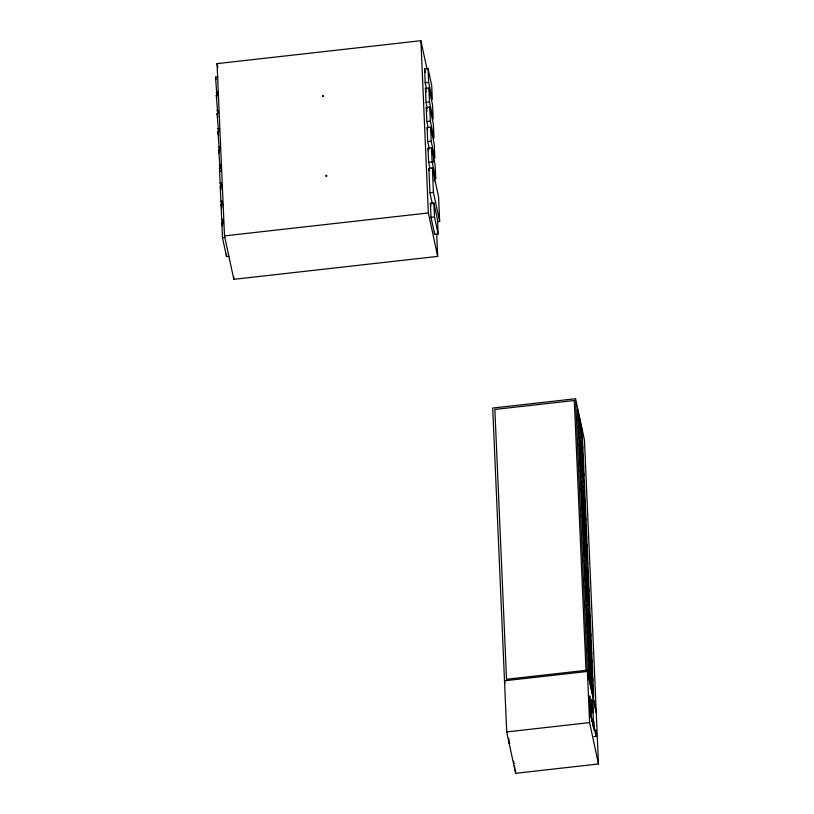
<?xml version="1.0" encoding="UTF-8"?>
<svg xmlns="http://www.w3.org/2000/svg" width="814" height="814" viewBox="0 0 814 814"><rect width="100%" height="100%" fill="white"/><g stroke="black" fill="none" stroke-linecap="round" stroke-linejoin="round"><path stroke-width="1.22" d="M436.711 234.188L437.667 256.39L233.822 279.324L224.501 235.887L217.053 63.634L420.909 40.7L427.024 69.251M216.941 95.869L215.527 77.177L217.959 76.903M216.178 92.338L217.226 92.216L217.725 94.577M426.485 88.868L425.183 82.784L424.572 68.824L428.062 68.437L431.705 85.45L432.315 99.41L428.663 82.397L428.062 68.437M217.725 114.041L216.31 95.35L217.358 95.228L217.226 92.216M425.183 82.784L428.663 82.397M216.972 110.511L218.01 110.389L218.518 112.749M427.33 108.435L426.027 102.35L425.427 88.39L428.907 88.004L432.56 105.016L433.16 118.976L429.507 101.964L428.907 88.004M218.508 132.214L217.104 113.522L218.142 113.4L218.01 110.389M426.027 102.35L429.507 101.964M217.755 128.683L218.793 128.561L219.302 130.922M428.164 127.605L426.851 121.53L426.251 107.57L429.741 107.173L433.384 124.196L433.984 138.156L430.341 121.144L429.741 107.173M219.302 150.387L217.887 131.695L218.925 131.573L218.793 128.561M426.851 121.53L430.341 121.144M218.539 146.856L219.587 146.734L220.085 149.094M220.085 168.559L218.671 149.868L219.709 149.756L219.587 146.734M429.283 148.881L427.726 141.585L427.116 127.625L430.606 127.238L434.249 144.251L434.859 158.211L431.206 141.198L430.606 127.238M219.332 165.028L220.37 164.906L221.123 168.447M427.726 141.585L431.206 141.198M221.123 187.912L220.116 183.201L219.454 168.04L220.502 167.928L220.37 164.906M429.924 168.335L428.622 162.251L428.011 148.29L431.501 147.904L435.144 164.916L435.755 178.877L432.102 161.864L431.501 147.904M220.116 183.201L221.154 183.079L221.917 186.62M428.622 162.251L432.102 161.864M221.907 206.084L220.899 201.373L220.248 186.213L221.286 186.101L221.154 183.079M432.275 203.653L429.934 192.745L428.876 168.325L432.366 167.928L438.604 197.039L439.662 221.459L437.342 221.713M220.899 201.373L221.937 201.251L222.7 204.792M222.7 224.257L221.683 219.546L221.032 204.385L222.069 204.273L221.937 201.251M429.934 192.745L433.424 192.348L439.662 221.459M221.683 219.546L222.731 219.424L223.484 222.965M228.948 256.288L226.516 256.563L222.476 237.719L221.815 222.558L222.863 222.446L222.731 219.424M430.403 203.388L433.882 203.001L437.535 220.014L438.136 233.984L434.645 234.371L431.003 217.358L430.403 203.388L430.921 205.82M224.501 235.887L428.357 212.953L437.667 256.39M222.476 237.719L224.908 237.444M431.003 217.358L434.483 216.962L438.136 233.984M575.59 398.728L492.704 408.058L506.715 731.928L515.588 773.3L598.473 763.98L584.462 440.099L575.59 398.728L589.601 722.598L598.473 763.98M590.984 711.853L590.771 713.033L590.73 705.962L591.229 712.983M593.06 712.555L590.822 702.146L591.524 718.162L593.752 728.571L593.06 712.555L591.595 707.976M592.511 712.708L590.954 703.184M590.537 714.804L589.712 695.889L591.127 717.572L589.824 712.352M591.758 721.438L593.844 721.204L594.128 727.747L595.98 736.405L593.894 736.639M506.715 731.928L589.601 722.598M593.62 730.087L595.695 729.853L595.98 736.405M509.818 743.375L509.106 743.457L508.892 738.705M587.332 670.176L596.204 711.558M596.265 712.84L587.393 671.458L504.507 680.789L505.026 683.221M591.595 718.05L593.63 727.533M424.572 68.824L425.356 72.477M425.427 88.39L426.2 92.033M426.251 107.57L427.035 111.213M427.116 127.625L427.645 130.057M428.011 148.29L428.53 150.722M428.876 168.325L429.405 170.747M513.644 761.192L514.153 763.563M217.053 63.634L217.847 67.359M215.527 77.177L216.036 79.528M216.31 95.35L216.819 97.7M217.104 113.522L217.857 117.053M217.887 131.695L218.64 135.226M218.671 149.868L219.434 153.398M219.454 168.04L220.218 171.571M220.248 186.213L221.001 189.743M221.032 204.385L221.784 207.916M221.815 222.558L222.578 226.089M582.885 447.914L582.539 439.896L577.818 417.867L578.164 425.885L582.926 448.799L583.272 456.817L578.551 434.788L578.205 426.77M584.808 492.439L584.462 484.411L579.741 462.393L580.087 470.411L584.849 493.325L585.195 501.343L580.474 479.314L580.128 471.296M588.278 572.578L587.932 564.56L583.211 542.531L583.557 550.549L588.319 573.463L588.664 581.481L583.943 559.452L583.597 551.434M590.201 617.104L589.855 609.076L585.134 587.047L585.48 595.075L590.242 617.979L590.588 626.007L585.866 603.978L585.52 595.96M515.425 769.505L515.588 773.3M514.55 766.015L514.702 769.586M433.435 158.404L433.597 162.179M434.3 178.551L434.411 181.064M432.366 167.928L433.424 192.348M433.882 203.001L434.483 216.962M434.544 231.837L434.645 234.371M420.909 40.7L428.357 212.953M233.71 276.791L233.822 279.324M226.404 254.039L226.516 256.563M322.405 96.021C323.504 97.782 323.992 94.373 322.405 96.021M325.854 175.916C326.953 177.676 327.482 174.247 325.854 175.916M574.318 400.498L494.861 409.442L506.532 679.273L585.988 670.329L574.318 400.498M582.152 430.993L577.431 408.964L577.777 416.982L582.498 439.011L582.152 430.993M583.312 457.702L578.591 435.673L578.937 443.691L583.658 465.72L583.312 457.702M583.699 466.605L578.968 444.576L579.324 452.604L584.045 474.623L583.699 466.605M584.076 475.508L579.354 453.479L579.7 461.507L584.432 483.536L584.076 475.508M585.235 502.228L580.514 480.199L580.86 488.217L585.581 510.246L585.235 502.228M585.622 511.131L580.901 489.102L581.247 497.12L585.968 519.149L585.622 511.131M586.009 520.034L581.288 498.005L581.634 506.023L586.355 528.052L586.009 520.034M586.395 528.937L581.674 506.908L582.02 514.936L586.741 536.955L586.395 528.937M586.772 537.84L582.051 515.811L582.397 523.84L587.128 545.868L586.772 537.84M587.159 546.743L582.437 524.715L582.783 532.743L587.505 554.772L587.159 546.743M587.545 555.647L582.824 533.628L583.17 541.646L587.891 563.675L587.545 555.647M588.705 582.366L583.984 560.337L584.33 568.355L589.051 590.384L588.705 582.366M589.092 591.269L584.371 569.24L584.717 577.258L589.438 599.287L589.092 591.269M589.478 600.172L584.747 578.144L585.103 586.172L589.824 608.19L589.478 600.172M590.628 626.892L585.907 604.863L586.253 612.881L590.974 634.91L590.628 626.892M591.015 635.795L586.294 613.766L586.64 621.784L591.361 643.813L591.015 635.795M591.402 644.698L586.68 622.669L587.026 630.687L591.747 652.716L591.402 644.698M591.788 653.601L587.067 631.572L587.413 639.59L592.134 661.619L591.788 653.601M592.175 662.504L587.443 640.476L587.8 648.504L592.521 670.522L592.175 662.504M592.551 671.408L587.83 649.379L588.176 657.407L592.907 679.436L592.551 671.408M592.938 680.311L588.217 658.292L588.563 666.31L593.284 688.339L592.938 680.311M593.325 689.224L588.603 667.195L588.949 675.213L593.671 697.242L593.325 689.224M592.857 704.558L591.747 699.379L593.141 711.09L592.857 704.558"/></g></svg>
